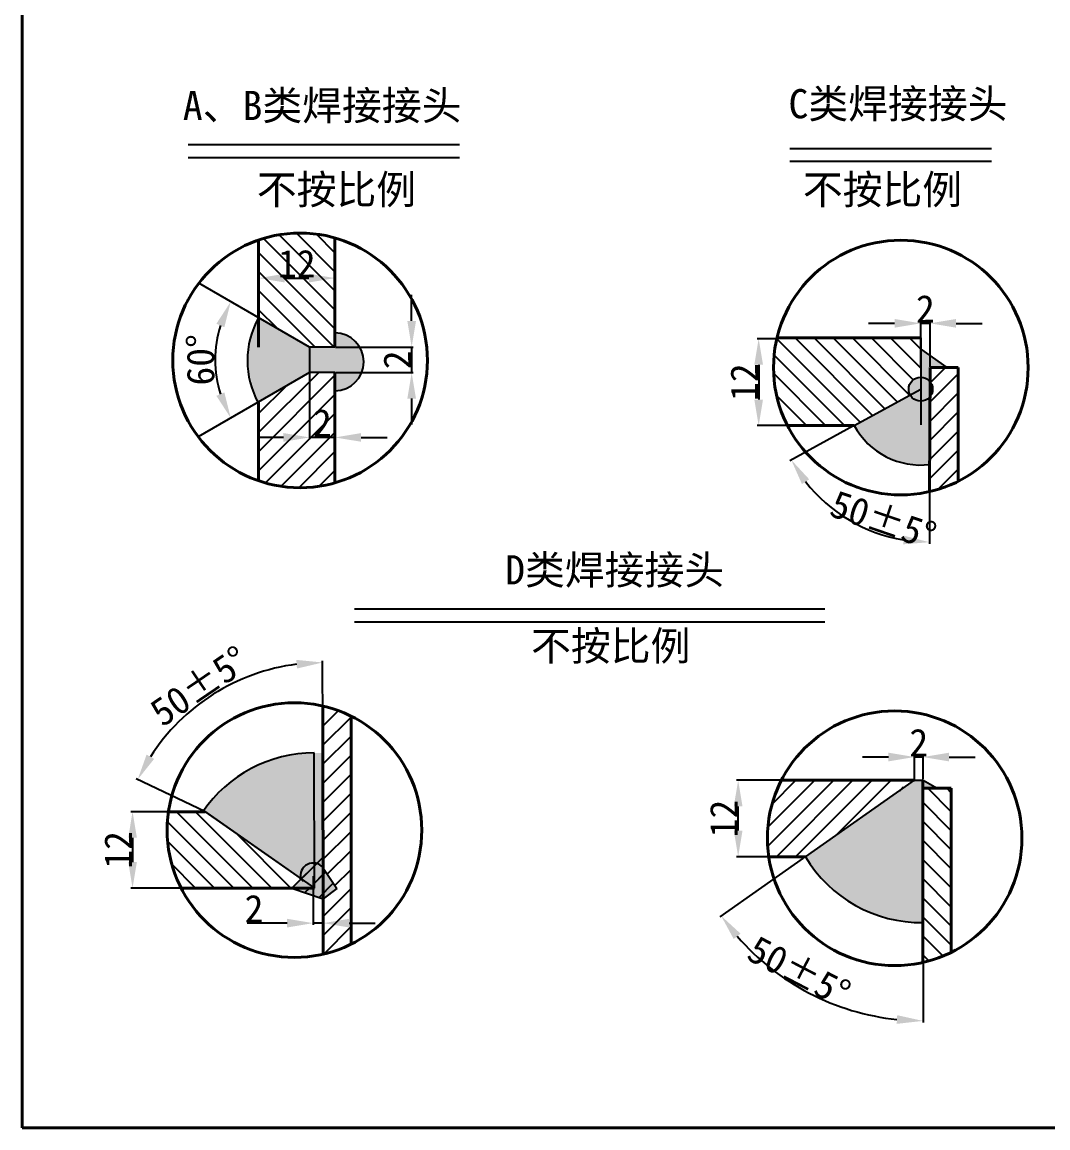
# Model space of a CAD drawing. Extents: x -5192 to 1516, y 3758 to 8558.
# Drawn here: x -5192 to -2965, y 3758 to 6158 of the extents above; entities that cross this region are included whole.
import ezdxf

# ---------------------------------------------------------------- set-up
doc = ezdxf.new("R2010")
doc.units = 0
doc.header["$MEASUREMENT"] = 0
doc.linetypes.add('CENTER', pattern=[50.8, 31.75, -6.35, 6.35, -6.35])
doc.layers.get('0').update_dxf_attribs({"linetype": 'CONTINUOUS'})
doc.layers.get('DEFPOINTS').update_dxf_attribs({"linetype": 'CONTINUOUS'})
doc.layers.add('图层1', color=7, linetype='CONTINUOUS', lineweight=35)
doc.layers.add('尺寸线', color=7, linetype='CONTINUOUS')
doc.styles.add('ISO-25-WS', font='SIMFANG.TTF', dxfattribs={"height": 60})
doc.styles.get("Standard").update_dxf_attribs({"font": 'SIMFANG.TTF', "height": 40})
doc.dimstyles.new('ISO-25_WS', dxfattribs={"dimscale": 0.707071, "dimtxt": 60, "dimasz": 80, "dimexe": 5, "dimexo": 2, "dimgap": 2, "dimtad": 1, "dimdec": 4, "dimdsep": 46, "dimtxsty": 'ISO-25-WS', "dimcen": 2.5, "dimadec": 0, "dimazin": 0, "dimtfac": 1, "dimtdec": 4, "dimtix": 1, "dimtmove": 0, "dimatfit": 0, "dimfxl": 0, "dimtolj": 1, "dimtzin": 0, "dimarcsym": 0})
pattern_1 = [(45, (-39515.917, 54785.202), (-20.681249, 20.681249), [])]

# ---------------------------------------------------------------- blocks, each defined once
blk = doc.blocks.new('*D117')
at = {"layer": 'DEFPOINTS', "color": 0, "ltscale": 2}
for p in [(-4702.4, 4736.5), (-4539, 4626.8), (-4794.1, 4443.9), (-4538.5, 4322.2), (-4538.5, 4322.2)]:
    blk.add_point(p, dxfattribs=at)
at = {"layer": '尺寸线', "color": 0, "lineweight": -2, "ltscale": 2}
for p, q in [((-4539, 4628.2), (-4539.3, 4771.3)), ((-4795.4, 4444.5), (-4944, 4515.2))]:
    blk.add_line(p, q, dxfattribs=at)
blk.add_arc((-4538.5, 4322.2), 445.5, 97.3829, 147.2721, dxfattribs=at)
at = {"layer": '尺寸线', "color": 0, "ltscale": 2}
for points in [[(-4596.4, 4773.4), (-4595.1, 4754.6), (-4539.3, 4767.7)], [(-4905, 4558.5), (-4921.5, 4567.7), (-4940.8, 4513.7)]]:
    blk.add_solid(points, dxfattribs=at)
at = {"layer": '尺寸线', "color": 0, "ltscale": 2, "insert": (-4806.9, 4716.5), "char_height": 60, "attachment_point": 5, "rotation": 34.2464, "style": 'ISO-25-WS'}
blk.add_mtext('\\A1;50±5°', dxfattribs=at)
blk = doc.blocks.new('*D115')
at = {"layer": 'DEFPOINTS', "color": 0, "ltscale": 2}
for p in [(-3254.5, 4562.5), (-3254.5, 4512), (-3236.2, 4513.1)]:
    blk.add_point(p, dxfattribs=at)
at = {"layer": '尺寸线', "color": 0, "lineweight": -2, "ltscale": 2}
for p, q in [((-3311.1, 4562.5), (-3367.6, 4562.5)), ((-3254.5, 4513.4), (-3254.5, 4566)), ((-3236.2, 4562.5), (-3254.5, 4562.5)), ((-3236.2, 4514.5), (-3236.2, 4566)), ((-3179.7, 4562.5), (-3123.1, 4562.5))]:
    blk.add_line(p, q, dxfattribs=at)
at = {"layer": '尺寸线', "color": 0, "ltscale": 2}
for points in [[(-3311.1, 4571.9), (-3311.1, 4553.1), (-3254.5, 4562.5)], [(-3179.7, 4571.9), (-3179.7, 4553.1), (-3236.2, 4562.5)]]:
    blk.add_solid(points, dxfattribs=at)
at = {"layer": '尺寸线', "color": 0, "ltscale": 2, "insert": (-3245.4, 4593.9), "char_height": 60, "attachment_point": 5, "style": 'ISO-25-WS'}
blk.add_mtext('\\A1;2', dxfattribs=at)
blk = doc.blocks.new('*D118')
at = {"layer": 'DEFPOINTS', "color": 0, "ltscale": 2}
for p in [(-4799.4, 4443.9), (-4951.9, 4278.1), (-4726.1, 4278.1)]:
    blk.add_point(p, dxfattribs=at)
at = {"layer": '尺寸线', "color": 0, "lineweight": -2, "ltscale": 2}
for p, q in [((-4800.8, 4443.9), (-4955.4, 4443.9)), ((-4951.9, 4387.3), (-4951.9, 4334.6)), ((-4727.6, 4278.1), (-4955.4, 4278.1))]:
    blk.add_line(p, q, dxfattribs=at)
at = {"layer": '尺寸线', "color": 0, "ltscale": 2}
for points in [[(-4961.3, 4387.3), (-4942.5, 4387.3), (-4951.9, 4443.9)], [(-4961.3, 4334.6), (-4942.5, 4334.6), (-4951.9, 4278.1)]]:
    blk.add_solid(points, dxfattribs=at)
at = {"layer": '尺寸线', "color": 0, "ltscale": 2, "insert": (-4983.3, 4361), "char_height": 60, "attachment_point": 5, "rotation": 90, "style": 'ISO-25-WS'}
blk.add_mtext('\\A1;12', dxfattribs=at)
blk = doc.blocks.new('*D114')
at = {"layer": 'DEFPOINTS', "color": 0, "ltscale": 2}
for p in [(-3254.5, 4512), (-3236.2, 4516.9), (-3494.9, 4343.7), (-3236.2, 4116.7), (-3555.7, 4095.7)]:
    blk.add_point(p, dxfattribs=at)
at = {"layer": '尺寸线', "color": 0, "lineweight": -2, "ltscale": 2}
for p, q in [((-3496, 4342.9), (-3677.4, 4215.9)), ((-3236.2, 4115.3), (-3236.2, 3986.2))]:
    blk.add_line(p, q, dxfattribs=at)
blk.add_arc((-3236.2, 4524.8), 535, 221.0602, 263.9398, dxfattribs=at)
at = {"layer": '尺寸线', "color": 0, "ltscale": 2}
for points in [[(-3647.1, 4167.6), (-3632.2, 4179.2), (-3674.5, 4217.9)], [(-3292.2, 4002.2), (-3293.2, 3983.4), (-3236.2, 3989.8)]]:
    blk.add_solid(points, dxfattribs=at)
at = {"layer": '尺寸线', "color": 0, "ltscale": 2, "insert": (-3468.7, 4078.2), "char_height": 60, "attachment_point": 5, "rotation": 332.5, "style": 'ISO-25-WS'}
blk.add_mtext('\\A1;50±5°\u3000', dxfattribs=at)
blk = doc.blocks.new('*D119')
at = {"layer": 'DEFPOINTS', "color": 0, "ltscale": 2}
for p in [(-4538.5, 4322.2), (-4560, 4305), (-4560, 4202)]:
    blk.add_point(p, dxfattribs=at)
at = {"layer": '尺寸线', "color": 0, "lineweight": -2, "ltscale": 2}
for p, q in [((-4538.5, 4320.8), (-4538.5, 4198.5)), ((-4560, 4303.6), (-4560, 4198.5)), ((-4616.5, 4202), (-4703.5, 4202)), ((-4538.5, 4202), (-4560, 4202)), ((-4481.9, 4202), (-4425.4, 4202))]:
    blk.add_line(p, q, dxfattribs=at)
at = {"layer": '尺寸线', "color": 0, "ltscale": 2}
for points in [[(-4616.5, 4211.4), (-4616.5, 4192.6), (-4560, 4202)], [(-4481.9, 4211.4), (-4481.9, 4192.6), (-4538.5, 4202)]]:
    blk.add_solid(points, dxfattribs=at)
at = {"layer": '尺寸线', "color": 0, "ltscale": 2, "insert": (-4688.3, 4233.4), "char_height": 60, "attachment_point": 5, "style": 'ISO-25-WS'}
blk.add_mtext('\\A1;2', dxfattribs=at)
blk = doc.blocks.new('*D116')
at = {"layer": 'DEFPOINTS', "color": 0, "ltscale": 2}
for p in [(-3637.4, 4512), (-3423.3, 4512), (-3496.6, 4346.2)]:
    blk.add_point(p, dxfattribs=at)
at = {"layer": '尺寸线', "color": 0, "lineweight": -2, "ltscale": 2}
for p, q in [((-3424.7, 4512), (-3641, 4512)), ((-3637.4, 4402.8), (-3637.4, 4455.5)), ((-3498, 4346.2), (-3641, 4346.2))]:
    blk.add_line(p, q, dxfattribs=at)
at = {"layer": '尺寸线', "color": 0, "ltscale": 2}
for points in [[(-3646.9, 4455.5), (-3628, 4455.5), (-3637.4, 4512)], [(-3646.9, 4402.8), (-3628, 4402.8), (-3637.4, 4346.2)]]:
    blk.add_solid(points, dxfattribs=at)
at = {"layer": '尺寸线', "color": 0, "ltscale": 2, "insert": (-3668.8, 4429.1), "char_height": 60, "attachment_point": 5, "rotation": 90, "style": 'ISO-25-WS'}
blk.add_mtext('\\A1;12', dxfattribs=at)
blk = doc.blocks.new('*D153')
at = {"layer": 'DEFPOINTS', "color": 0, "ltscale": 2}
for p in [(-4678.3, 5684.7), (-4512.5, 5677.6), (-4512.5, 5602)]:
    blk.add_point(p, dxfattribs=at)
at = {"layer": '尺寸线', "color": 0, "lineweight": -2, "ltscale": 2}
for p, q in [((-4678.3, 5683.3), (-4678.3, 5598.5)), ((-4512.5, 5676.2), (-4512.5, 5598.5)), ((-4621.8, 5602), (-4569.1, 5602))]:
    blk.add_line(p, q, dxfattribs=at)
at = {"layer": '尺寸线', "color": 0, "ltscale": 2}
for points in [[(-4621.8, 5611.4), (-4621.8, 5592.6), (-4678.3, 5602)], [(-4569.1, 5611.4), (-4569.1, 5592.6), (-4512.5, 5602)]]:
    blk.add_solid(points, dxfattribs=at)
at = {"layer": '尺寸线', "color": 0, "lineweight": 30, "ltscale": 2, "insert": (-4595.4, 5633.4), "char_height": 60, "attachment_point": 5, "style": 'ISO-25-WS'}
blk.add_mtext('\\A1;12', dxfattribs=at)
blk = doc.blocks.new('*D152')
at = {"layer": 'DEFPOINTS', "color": 0, "ltscale": 2}
for p in [(-4567.8, 5397), (-4512.5, 5357), (-4567.8, 5256.2)]:
    blk.add_point(p, dxfattribs=at)
at = {"layer": '尺寸线', "color": 0, "lineweight": -2, "ltscale": 2}
for p, q in [((-4567.8, 5395.6), (-4567.8, 5252.7)), ((-4512.5, 5355.6), (-4512.5, 5252.7)), ((-4624.3, 5256.2), (-4680.9, 5256.2)), ((-4512.5, 5256.2), (-4567.8, 5256.2)), ((-4455.9, 5256.2), (-4399.4, 5256.2))]:
    blk.add_line(p, q, dxfattribs=at)
at = {"layer": '尺寸线', "color": 0, "ltscale": 2}
for points in [[(-4624.3, 5265.6), (-4624.3, 5246.8), (-4567.8, 5256.2)], [(-4455.9, 5265.6), (-4455.9, 5246.8), (-4512.5, 5256.2)]]:
    blk.add_solid(points, dxfattribs=at)
at = {"layer": '尺寸线', "color": 0, "ltscale": 2, "insert": (-4540.1, 5287.6), "char_height": 60, "attachment_point": 5, "style": 'ISO-25-WS'}
blk.add_mtext('\\A1;2', dxfattribs=at)
blk = doc.blocks.new('*D112')
at = {"layer": 'DEFPOINTS', "color": 0, "ltscale": 2}
for p in [(-4770.3, 5569.2), (-4768.7, 5468.5), (-4567.8, 5452.3), (-4567.8, 5397), (-4779.7, 5274.7)]:
    blk.add_point(p, dxfattribs=at)
at = {"layer": '尺寸线', "color": 0, "lineweight": -2, "ltscale": 2}
blk.add_arc((-4519.9, 5424.7), 252.7, 162.8545, 197.1455, dxfattribs=at)
at = {"layer": '尺寸线', "color": 0, "ltscale": 2}
for points in [[(-4770, 5502.9), (-4752.7, 5495.4), (-4738.7, 5551)], [(-4752.7, 5354), (-4770, 5346.4), (-4738.7, 5298.3)]]:
    blk.add_solid(points, dxfattribs=at)
at = {"layer": '尺寸线', "color": 0, "ltscale": 2, "insert": (-4804, 5424.7), "char_height": 60, "attachment_point": 5, "rotation": 90, "style": 'ISO-25-WS'}
blk.add_mtext('\\A1;60°', dxfattribs=at)
blk = doc.blocks.new('*D113')
at = {"layer": 'DEFPOINTS', "color": 0, "ltscale": 2}
for p in [(-3553.4, 5470.5), (-3592.9, 5282), (-3530.3, 5282)]:
    blk.add_point(p, dxfattribs=at)
at = {"layer": '尺寸线', "color": 0, "lineweight": -2, "ltscale": 2}
for p, q in [((-3554.9, 5470.5), (-3596.5, 5470.5)), ((-3592.9, 5413.9), (-3592.9, 5338.5)), ((-3531.7, 5282), (-3596.5, 5282))]:
    blk.add_line(p, q, dxfattribs=at)
at = {"layer": '尺寸线', "color": 0, "ltscale": 2}
for points in [[(-3602.4, 5413.9), (-3583.5, 5413.9), (-3592.9, 5470.5)], [(-3602.4, 5338.5), (-3583.5, 5338.5), (-3592.9, 5282)]]:
    blk.add_solid(points, dxfattribs=at)
at = {"layer": '尺寸线', "color": 0, "ltscale": 2, "insert": (-3624.3, 5376.2), "char_height": 60, "attachment_point": 5, "rotation": 90, "style": 'ISO-25-WS'}
blk.add_mtext('\\A1;12', dxfattribs=at)
blk = doc.blocks.new('*D111')
at = {"layer": 'DEFPOINTS', "color": 0, "ltscale": 2}
for p in [(-4512.5, 5452.3), (-4512.5, 5397), (-4346.1, 5397)]:
    blk.add_point(p, dxfattribs=at)
at = {"layer": '尺寸线', "color": 0, "lineweight": -2, "ltscale": 2}
for p, q in [((-4346.1, 5508.9), (-4346.1, 5565.4)), ((-4511.1, 5452.3), (-4342.6, 5452.3)), ((-4346.1, 5452.3), (-4346.1, 5397)), ((-4511.1, 5397), (-4342.6, 5397)), ((-4346.1, 5340.5), (-4346.1, 5283.9))]:
    blk.add_line(p, q, dxfattribs=at)
at = {"layer": '尺寸线', "color": 0, "ltscale": 2}
for points in [[(-4355.5, 5508.9), (-4336.7, 5508.9), (-4346.1, 5452.3)], [(-4355.5, 5340.5), (-4336.7, 5340.5), (-4346.1, 5397)]]:
    blk.add_solid(points, dxfattribs=at)
at = {"layer": '尺寸线', "color": 0, "ltscale": 2, "insert": (-4377.5, 5424.7), "char_height": 60, "attachment_point": 5, "rotation": 90, "style": 'ISO-25-WS'}
blk.add_mtext('\\A1;2', dxfattribs=at)
blk = doc.blocks.new('*D110')
at = {"layer": 'DEFPOINTS', "color": 0, "ltscale": 2}
for p in [(-3221, 5407.8), (-3241.2, 5360.9), (-3385.7, 5282), (-3221.9, 5138.6), (-3446, 5112.8)]:
    blk.add_point(p, dxfattribs=at)
at = {"layer": '尺寸线', "color": 0, "lineweight": -2, "ltscale": 2}
for p, q in [((-3386.9, 5281.3), (-3525.3, 5205.7)), ((-3221.9, 5137.2), (-3222.2, 5025.2))]:
    blk.add_line(p, q, dxfattribs=at)
blk.add_arc((-3221.1, 5371.9), 343.1, 218.1017, 260.3569, dxfattribs=at)
at = {"layer": '尺寸线', "color": 0, "ltscale": 2}
for points in [[(-3499, 5155), (-3483.2, 5165.3), (-3522.2, 5207.4)], [(-3277.8, 5043), (-3279.4, 5024.2), (-3222.2, 5028.8)]]:
    blk.add_solid(points, dxfattribs=at)
at = {"layer": '尺寸线', "color": 0, "ltscale": 2, "insert": (-3322.2, 5077), "char_height": 60, "attachment_point": 5, "rotation": 341.0743, "style": 'ISO-25-WS'}
blk.add_mtext('\\A1;50±5°', dxfattribs=at)
blk = doc.blocks.new('*D109')
at = {"layer": 'DEFPOINTS', "color": 0, "ltscale": 2}
for p in [(-3241.2, 5503.8), (-3241.2, 5407.8), (-3221, 5407.8)]:
    blk.add_point(p, dxfattribs=at)
at = {"layer": '尺寸线', "color": 0, "lineweight": -2, "ltscale": 2}
for p, q in [((-3297.8, 5503.8), (-3354.4, 5503.8)), ((-3241.2, 5409.2), (-3241.2, 5507.4)), ((-3221, 5503.8), (-3241.2, 5503.8)), ((-3221, 5409.2), (-3221, 5507.4)), ((-3164.4, 5503.8), (-3107.8, 5503.8))]:
    blk.add_line(p, q, dxfattribs=at)
at = {"layer": '尺寸线', "color": 0, "ltscale": 2}
for points in [[(-3297.8, 5513.3), (-3297.8, 5494.4), (-3241.2, 5503.8)], [(-3164.4, 5513.3), (-3164.4, 5494.4), (-3221, 5503.8)]]:
    blk.add_solid(points, dxfattribs=at)
at = {"layer": '尺寸线', "color": 0, "ltscale": 2, "insert": (-3231.1, 5535.2), "char_height": 60, "attachment_point": 5, "style": 'ISO-25-WS'}
blk.add_mtext('\\A1;2', dxfattribs=at)

msp = doc.modelspace()

# ---------------------------------------------------------------- hatches: boundary and pattern name
at = {"linetype": 'ByBlock', "ltscale": 5}
h = msp.add_hatch(dxfattribs=at)
h.set_pattern_fill('ANSI31', color=256, scale=9.211875, angle=90, style=0)
h.set_pattern_definition([(135, (-27501.102, 22689.562), (-20.68125, -20.68125), [])])
h.paths.add_polyline_path([(-4567.78393, 5452.30269), (-4512.51268, 5452.30269), (-4512.51268, 5689.18114, 0.1535947125), (-4678.32643, 5684.70187), (-4678.32643, 5516.12443)])
h.paths.add_polyline_path([(-4643.98712, 5678.4286), (-4546.85199, 5678.4286), (-4546.85199, 5588.4286), (-4643.98712, 5588.4286)], flags=24)
h = msp.add_hatch(color=256, dxfattribs=at)
h.paths.add_polyline_path([(-4678.32643, 5452.30269), (-4678.32643, 5516.12443, 0.2575414282), (-4679.71126, 5332.41016), (-4678.32643, 5333.2097)])
h.paths.add_polyline_path([(-4512.51268, 5483.37907), (-4512.51268, 5452.30269), (-4567.78393, 5452.30269), (-4567.78393, 5397.03144), (-4512.51268, 5397.03144), (-4512.51268, 5357.04276, 0.9865474136)])
for points in [[(-4567.78393, 5397.03144), (-4567.78393, 5452.30269), (-4678.32643, 5516.12443), (-4678.32643, 5452.30269), (-4678.32643, 5333.2097)], [(-3385.31832, 5282.17033, 0.2508584514), (-3241.24176, 5229.29541), (-3241.24176, 5334.86161, -0.2742966631), (-3264.06682, 5348.40206)], [(-4539.04376, 4570.91062, 0.0157082661), (-4557.46751, 4571.47987), (-4557.34171, 4332.40692, -0.1943528907), (-4539.04376, 4322.88374)], [(-3236.22317, 4512.02905), (-3254.49253, 4512.02905), (-3491.2991, 4346.2153, 0.268636763), (-3236.22317, 4203.15073)], [(-3205.51692, 4494.7122), (-3236.06878, 4512.02905), (-3236.07789, 4494.7122)], [(-4557.33836, 4326.03811), (-4557.34171, 4332.40692, 0.5267993325), (-4586.49875, 4297.58163)]]:
    msp.add_hatch(color=256, dxfattribs=at).paths.add_polyline_path(points)
h = msp.add_hatch(dxfattribs=at)
h.set_pattern_fill('ANSI31', color=256, scale=9.211875, angle=90, style=0)
h.set_pattern_definition([(135, (6021.02, 58849.744), (-20.681249, -20.681249), [])])
h.paths.add_polyline_path([(-3553.06931, 5472.10092, 0.0587464466), (-3560.64688, 5407.82963, 0.1187762458), (-3530.31843, 5281.96026), (-3385.7029, 5281.96026), (-3264.06682, 5348.40206, -0.1256418044), (-3267.25004, 5360.86989, -0.4142135624), (-3241.24176, 5386.87817), (-3241.24176, 5472.10092)])
h = msp.add_hatch(color=256, dxfattribs=at)
h.paths.add_polyline_path([(-3221.65951, 5197.43095), (-3221.18208, 5344.31575, -0.5307256228), (-3264.06682, 5348.40206), (-3385.7029, 5281.96026, 0.3066249127)])
h.paths.add_polyline_path([(-3241.24176, 5386.87817, -0.2255500073), (-3221.07489, 5377.29328), (-3220.97564, 5407.82963), (-3184.11589, 5407.82963), (-3241.24176, 5447.82123)])
h = msp.add_hatch(dxfattribs=at)
h.set_pattern_fill('ANSI31', color=256, scale=9.211875, style=0)
h.set_pattern_definition([(45, (-45110.043, 55806.135), (-20.681249, 20.681249), [])])
h.paths.add_polyline_path([(-3159.56314, 5407.82963), (-3220.97564, 5407.82963), (-3221.07489, 5377.29328, -0.1725435257), (-3215.23349, 5360.86989, -0.1742175688), (-3221.18208, 5344.31575), (-3221.85067, 5138.61962, 0.060158848), (-3159.56314, 5161.22098)])
h = msp.add_hatch(dxfattribs=at)
h.set_pattern_fill('ANSI31', color=256, scale=9.211875, style=0)
h.set_pattern_definition([(45, (-27501.102, 22689.562), (-20.68125, 20.68125), [])])
h.paths.add_polyline_path([(-4678.32643, 5162.13832, 0.1535947125), (-4512.51268, 5157.65905), (-4512.51268, 5397.03144), (-4567.78393, 5397.03144), (-4678.32643, 5333.2097)])
h.paths.add_polyline_path([(-4568.93209, 5332.60436), (-4511.36452, 5332.60436), (-4511.36452, 5242.60436), (-4568.93209, 5242.60436)], flags=9)
h = msp.add_hatch(color=256, dxfattribs=at)
h.paths.add_polyline_path([(-3241.24176, 5386.87817, 0.4142135624), (-3267.25004, 5360.86989, 0.1256418044), (-3264.06682, 5348.40206), (-3241.24176, 5360.86989)])
h.paths.add_polyline_path([(-3264.06682, 5348.40206, 0.2742966631), (-3241.24176, 5334.86161), (-3241.24176, 5360.86989)])
h.paths.add_polyline_path([(-3241.24176, 5334.86161, 0.4142135624), (-3215.23349, 5360.86989, 0.4142135624), (-3241.24176, 5386.87817)])
h = msp.add_hatch(dxfattribs=at)
h.set_pattern_fill('ANSI31', color=256, scale=9.211875, style=0)
h.set_pattern_definition([(45, (-47490.128, 54785.202), (-20.681249, 20.681249), [])])
h.paths.add_polyline_path([(-4538.63593, 4344.28908), (-4538.49542, 4322.22123), (-4508.33751, 4276.98078), (-4538.52501, 4254.7958), (-4538.3761, 4134.6402, 0.0585673012), (-4477.63126, 4156.38767), (-4477.63126, 4651.4514, 0.0591891336), (-4539.04376, 4673.35207)])
h = msp.add_hatch(dxfattribs=at)
h.set_pattern_fill('ANSI31', color=256, scale=9.211875, angle=90, style=0)
h.set_pattern_definition([(135, (-38883.36, 54794.64), (-20.681249, -20.681249), [])])
h.paths.add_polyline_path([(-3236.22317, 4218.59934), (-3236.22317, 4116.72714, 0.0591891336), (-3174.81067, 4138.62782), (-3174.81067, 4494.7122), (-3236.07789, 4494.7122)])
h = msp.add_hatch(dxfattribs=at)
h.set_pattern_fill('ANSI31', color=256, scale=9.211875, angle=90, style=0)
h.set_pattern_definition([(135, (-28237.222, 21661.206), (-20.68125, -20.68125), [])])
h.paths.add_polyline_path([(-4794.11969, 4443.86391), (-4873.97063, 4443.86391, 0.0362777798), (-4876.87263, 4403.91953, 0.1187762458), (-4846.54418, 4278.05016), (-4585.0846, 4278.05016, -0.1546364443), (-4580.04196, 4293.96508)])
h.paths.add_polyline_path([(-4889.45168, 4336.2641), (-4889.45168, 4385.64998), (-4820.36262, 4385.64998), (-4820.36262, 4336.2641)], flags=9)
h = msp.add_hatch(dxfattribs=at)
h.set_pattern_fill('ANSI31', color=256, scale=9.211875, style=0)
h.set_pattern_definition(pattern_1)
h.paths.add_polyline_path([(-4606.51335, 4278.05016), (-4538.52501, 4254.7958), (-4538.60875, 4322.36165, 0.2007635968), (-4557.34171, 4332.40692), (-4557.31311, 4278.05016)])
h = msp.add_hatch(dxfattribs=at)
h.set_pattern_fill('ANSI31', color=256, scale=9.211875, style=0)
h.set_pattern_definition(pattern_1)
h.paths.add_polyline_path([(-4508.33751, 4276.98078), (-4538.49542, 4322.22123, 0.0016382483), (-4538.60875, 4322.36165), (-4538.52501, 4254.7958)])
h.paths.add_polyline_path([(-4538.52501, 4254.7958), (-4538.60875, 4322.36165, 0.2007635968), (-4557.34171, 4332.40692), (-4557.31311, 4278.05016), (-4606.51335, 4278.05016)])
h = msp.add_hatch(color=256, dxfattribs=at)
h.paths.add_polyline_path([(-4538.60875, 4322.36165, 0.1489279524), (-4551.91849, 4331.32715), (-4557.33836, 4326.03811), (-4557.31311, 4278.05016), (-4606.51335, 4278.05016), (-4538.52501, 4254.7958)])
h.paths.add_polyline_path([(-4538.52501, 4254.7958), (-4508.33751, 4276.98078), (-4538.49542, 4322.22123, 0.0016382483), (-4538.60875, 4322.36165)])
h = msp.add_hatch(color=256, dxfattribs=at)
h.paths.add_polyline_path([(-4557.31311, 4278.05016), (-4585.95907, 4298.10828), (-4606.51335, 4278.05016)])
h.paths.add_polyline_path([(-4557.31311, 4278.05016), (-4557.33836, 4326.03811), (-4585.95907, 4298.10828)])
at = {"layer": '尺寸线', "ltscale": 2}
msp.add_hatch(color=0, dxfattribs=at).paths.add_polyline_path([(-4557.46751, 4571.47987, 0.2445590256), (-4797.67669, 4446.35455), (-4580.04196, 4293.96508, -0.2437737517), (-4557.46751, 4305.68578)])
h = msp.add_hatch(dxfattribs=at)
h.set_pattern_fill('ANSI31', color=0, scale=9.211875, angle=90, style=0)
h.set_pattern_definition([(225, (-26934.402, -12871.126), (-20.68125, 20.68125), [])])
h.paths.add_polyline_path([(-3277.22138, 4496.11414, -0.1546364443), (-3282.26401, 4512.02905), (-3543.7236, 4512.02905, 0.1187762458), (-3574.05205, 4386.15968, 0.0362777798), (-3571.15004, 4346.2153), (-3491.2991, 4346.2153)])
h.paths.add_polyline_path([(-3586.6311, 4404.42923), (-3586.6311, 4453.81512), (-3517.54204, 4453.81512), (-3517.54204, 4404.42923)], flags=9)

# ---------------------------------------------------------------- linework, layer by layer
at = {"linetype": 'ByBlock', "ltscale": 5}
for p, q in [((-4830.92418, 5891.79824), (-4242.40155, 5891.79824)), ((-3525.2861, 5883.38335), (-3087.2377, 5883.38335)), ((-4830.92418, 5863.9902), (-4242.40155, 5863.9902)), ((-3525.2861, 5855.57531), (-3087.2377, 5855.57531)), ((-4567.78393, 5452.30269), (-4808.0393, 5591.01419)), ((-3241.24176, 5472.10092), (-3241.24176, 5283.42882)), ((-4567.78393, 5452.30269), (-4567.78393, 5397.03144)), ((-4512.51268, 5452.30269), (-4567.78393, 5452.30269)), ((-4512.51268, 5452.30269), (-4567.78393, 5452.30269)), ((-3241.24176, 5447.82123), (-3184.11589, 5407.82963)), ((-4567.78393, 5397.03144), (-4809.35241, 5257.56181)), ((-4512.51268, 5397.03144), (-4567.78393, 5397.03144)), ((-3385.7029, 5281.96026), (-3241.24176, 5360.86989)), ((-4469.97639, 4883.84625), (-3449.60995, 4883.84625)), ((-4469.97639, 4856.0382), (-3449.60995, 4856.0382)), ((-3254.49253, 4512.02905), (-3236.22317, 4512.02905)), ((-3236.06878, 4512.02905), (-3205.51692, 4494.7122)), ((-4606.51335, 4278.05016), (-4538.63593, 4344.28908)), ((-4538.63593, 4344.28908), (-4538.49542, 4322.22123)), ((-4606.51335, 4278.05016), (-4557.33836, 4326.03811)), ((-4539.04376, 4323.0438), (-4508.33751, 4276.98078)), ((-4606.51335, 4278.05016), (-4538.52501, 4254.7958)), ((-4508.33751, 4276.98078), (-4538.52501, 4254.7958))]:
    msp.add_line(p, q, dxfattribs=at)
at = {"linetype": 'ByBlock', "lineweight": 40, "ltscale": 5}
msp.add_line((-3236.22317, 4494.7122), (-3174.81067, 4494.7122), dxfattribs=at)
for centre in [(-4588.30082, 5423.42009), (-3284.29063, 5407.82963), (-3297.6958, 4386.15968)]:
    msp.add_circle(centre, 276.35625, dxfattribs=at)
at = {"linetype": 'ByBlock', "ltscale": 5}
msp.add_circle((-3241.24176, 5360.86989), 26.00828, dxfattribs=at)
for centre, radius, start, end in [((-4512.51268, 5423.01218), 190.16858, 150.68373314, 209.31626686), ((-4513.36825, 5420.21092), 63.17395, 270.77598414, 89.22401586), ((-3241.24176, 5360.86989), 164.60787, 208.64488174, 277.07206229), ((-3240.22982, 4494.93228), 291.80905, 210.63971841, 270.78671685), ((-4559.97989, 4304.99737), 27.53622, 38.71877008, 195.62313234)]:
    msp.add_arc(centre, radius, start, end, dxfattribs=at)
at = {"layer": '图层1', "lineweight": 40}
for p, q in [((-5191.6598, 3757.60855), (-5191.6598, 8557.60855)), ((1516.3402, 3757.60855), (-5191.6598, 3757.60855))]:
    msp.add_line(p, q, dxfattribs=at)
at = {"layer": '尺寸线', "color": 0, "lineweight": 40, "ltscale": 2}
for p, q in [((-4512.51268, 5452.30269), (-4512.51268, 5689.18114)), ((-4678.32643, 5452.30269), (-4678.32643, 5684.70187)), ((-3241.24176, 5472.10092), (-3553.06931, 5472.10092)), ((-3221.85067, 5138.61962), (-3220.97564, 5407.82963)), ((-3220.97564, 5407.82963), (-3159.56314, 5407.82963)), ((-3159.56314, 5407.82963), (-3159.56314, 5161.22098)), ((-4512.51268, 5397.03144), (-4512.51268, 5157.65905)), ((-4678.32643, 5333.2097), (-4678.32643, 5162.13832)), ((-3530.31843, 5281.96026), (-3385.7029, 5281.96026)), ((-4538.3761, 4134.6402), (-4539.04376, 4673.35207)), ((-4477.63126, 4156.38767), (-4477.63126, 4651.4514)), ((-3543.7236, 4512.02905), (-3254.49253, 4512.02905)), ((-3236.22317, 4512.02905), (-3236.22317, 4116.72714)), ((-3174.81067, 4494.7122), (-3174.81067, 4138.62782)), ((-4794.11969, 4443.86391), (-4873.97063, 4443.86391)), ((-3491.2991, 4346.2153), (-3571.15004, 4346.2153)), ((-4846.54418, 4278.05016), (-4557.31311, 4278.05016))]:
    msp.add_line(p, q, dxfattribs=at)
at = {"layer": '尺寸线', "color": 0, "ltscale": 2}
for p, q in [((-4557.31311, 4278.05016), (-4557.46751, 4571.47987)), ((-3491.2991, 4346.2153), (-3254.49253, 4512.02905)), ((-3491.2991, 4346.2153), (-3254.49253, 4512.02905)), ((-3236.06878, 4512.02905), (-3236.22317, 4218.59934)), ((-4797.67669, 4446.35455), (-4557.31311, 4278.05016)), ((-4794.11969, 4443.86391), (-4557.31311, 4278.05016))]:
    msp.add_line(p, q, dxfattribs=at)
at = {"layer": '尺寸线', "color": 0, "lineweight": 40, "ltscale": 2}
msp.add_circle((-4600.51638, 4403.91953), 276.35625, dxfattribs=at)
at = {"layer": '尺寸线', "color": 0, "ltscale": 2}
msp.add_arc((-4557.31311, 4278.05016), 293.42975, 90.03014801, 145.5915692, dxfattribs=at)

# ---------------------------------------------------------------- texts
at = {"linetype": 'CENTER', "char_height": 43.35, "width": 665.9308137, "attachment_point": 4}
for s, insert in [('{\\fFangSong_GB2312|b0|i0|c134|p49;\\H1.462x;A、B类焊接接头}', (-4842.86529, 5973.08385)), ('{\\fFangSong_GB2312|b0|i0|c134|p49;\\H1.462x;C类焊接接头}', (-3528.19672, 5976.91013)), ('{\\H1.462x;不按比例}', (-4682.18193, 5790.73784)), ('{\\H1.462x;不按比例}', (-3496.97953, 5790.73784)), ('{\\fFangSong_GB2312|b0|i0|c134|p49;\\H1.462x;D类焊接接头}', (-4143.20465, 4965.13186)), ('{\\H1.462x;不按比例}', (-4086.89615, 4800.1573))]:
    msp.add_mtext(s, dxfattribs=dict(at, insert=insert))

# ---------------------------------------------------------------- dimensions: what is measured, and where the dimension line sits
at = {"layer": '尺寸线', "color": 0, "lineweight": 30, "ltscale": 2}
dim = msp.add_linear_dim(base=(-4512.51268, 5602.01446), p1=(-4678.32643, 5684.70187), p2=(-4512.51268, 5677.5647), text='12', dimstyle='ISO-25_WS', dxfattribs=at)
dim.commit()
dim.dimension.update_dxf_attribs({"geometry": '*D153', "text_midpoint": (-4595.41956, 5633.4286)})
at = {"layer": '尺寸线', "color": 0, "ltscale": 2}
dim = msp.add_angular_dim_2l(base=(-4768.73701, 5468.54063), line1=((-4567.78393, 5397.03144), (-4779.74967, 5274.65296)), line2=((-4567.78393, 5452.30269), (-4770.32951, 5569.24243)), dimstyle='ISO-25_WS', dxfattribs=at)
dim.commit()
dim.dimension.update_dxf_attribs({"geometry": '*D112', "text_midpoint": (-4803.98959, 5424.66706)})
for base, p1, p2, picture, middle in [((-3241.24176, 5503.82421), (-3220.97564, 5407.82963), (-3241.24176, 5407.82963), '*D109', (-3231.1087, 5535.23835)), ((-4567.78393, 5256.19022), (-4512.51268, 5357.04276), (-4567.78393, 5397.03144), '*D152', (-4540.14831, 5287.60436))]:
    dim = msp.add_linear_dim(base=base, p1=p1, p2=p2, text='2', dimstyle='ISO-25_WS', dxfattribs=at)
    dim.commit()
    dim.dimension.update_dxf_attribs({"geometry": picture, "text_midpoint": middle})
for base, p1, p2, text, picture, middle in [((-4346.10483, 5397.03144), (-4512.51268, 5452.30269), (-4512.51268, 5397.03144), '2', '*D111', (-4377.51897, 5424.66706)), ((-3592.92601, 5281.96026), (-3553.44916, 5470.49114), (-3530.31843, 5281.96026), '12', '*D113', (-3624.34015, 5376.2257))]:
    dim = msp.add_linear_dim(base=base, p1=p1, p2=p2, angle=90, text=text, dimstyle='ISO-25_WS', dxfattribs=at)
    dim.commit()
    dim.dimension.update_dxf_attribs({"geometry": picture, "text_midpoint": middle})
for base, line1, line2, picture, middle in [((-3446.0316, 5112.79827), ((-3221.85067, 5138.61962), (-3220.97564, 5407.82963)), ((-3385.7029, 5281.96026), (-3241.24176, 5360.86989)), '*D110', (-3332.37468, 5047.32226)), ((-4702.39503, 4736.47887), ((-4538.49542, 4322.22123), (-4539.04376, 4626.76544)), ((-4794.11969, 4443.86391), (-4538.49542, 4322.22123)), '*D117', (-4789.20349, 4690.48463))]:
    dim = msp.add_angular_dim_2l(base=base, line1=line1, line2=line2, text='50±5°', dimstyle='ISO-25_WS', dxfattribs=at)
    dim.commit()
    dim.dimension.update_dxf_attribs({"geometry": picture, "text_midpoint": middle, "dimtype": 162})
for base, p1, p2, picture, middle in [((-3254.49253, 4562.50716), (-3236.22317, 4513.09844), (-3254.49253, 4512.02905), '*D115', (-3245.35785, 4562.50716)), ((-4559.97989, 4202.0096), (-4538.49542, 4322.22123), (-4559.97989, 4304.99737), '*D119', (-4688.30913, 4202.0096))]:
    dim = msp.add_linear_dim(base=base, p1=p1, p2=p2, text='2', dimstyle='ISO-25_WS', dxfattribs=at)
    dim.commit()
    dim.dimension.update_dxf_attribs({"geometry": picture, "text_midpoint": middle, "dimtype": 160})
for base, p1, p2, angle, picture, middle in [((-3637.43291, 4512.02905), (-3496.58098, 4346.2153), (-3423.32347, 4512.02905), 270, '*D116', (-3637.43291, 4429.12218)), ((-4951.90596, 4278.05016), (-4799.40156, 4443.86391), (-4726.14405, 4278.05016), 90, '*D118', (-4951.90596, 4360.95704))]:
    dim = msp.add_linear_dim(base=base, p1=p1, p2=p2, angle=angle, text='12', dimstyle='ISO-25_WS', dxfattribs=at)
    dim.commit()
    dim.dimension.update_dxf_attribs({"geometry": picture, "text_midpoint": middle, "dimtype": 160})
dim = msp.add_angular_dim_2l(base=(-3555.72882, 4095.65082), line1=((-3236.22317, 4516.92456), (-3236.22317, 4116.72714)), line2=((-3494.85611, 4343.72466), (-3254.49253, 4512.02905)), text='50±5°\u3000', dimstyle='ISO-25_WS', dxfattribs=at)
dim.commit()
dim.dimension.update_dxf_attribs({"geometry": '*D114', "text_midpoint": (-3468.69832, 4078.24079)})

doc.saveas('drawing.dxf')
